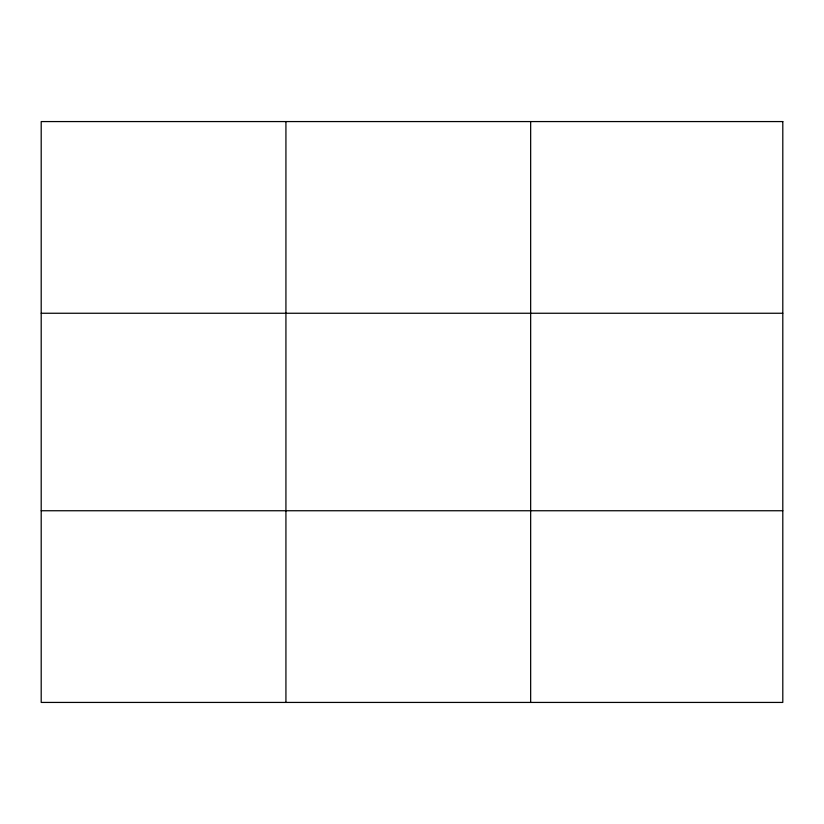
<?xml version="1.0" encoding="UTF-8"?>
<svg xmlns="http://www.w3.org/2000/svg" width="824" height="824" viewBox="0 0 824 824"><rect width="100%" height="100%" fill="white"/><g stroke="black" fill="none" stroke-linecap="round" stroke-linejoin="round"><path stroke-width="1.24" d="M285.928 702.429L285.928 121.571M530.656 702.429L530.656 121.571M41.2 313.254L782.8 313.254M41.2 510.746L782.8 510.746M782.8 121.571L782.8 702.429L41.2 702.429L41.2 121.571L782.8 121.571"/></g></svg>
